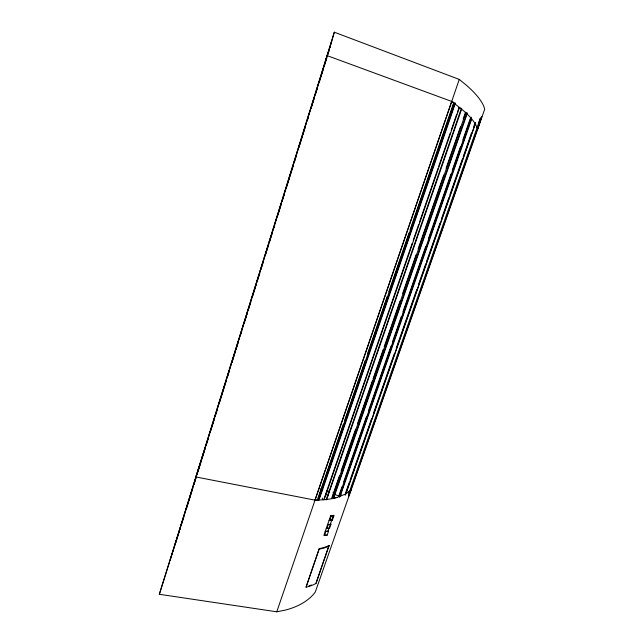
<?xml version="1.0" encoding="UTF-8"?>
<svg xmlns="http://www.w3.org/2000/svg" width="644" height="644" viewBox="0 0 644 644"><rect width="100%" height="100%" fill="white"/><g stroke="black" fill="none" stroke-linecap="round" stroke-linejoin="round"><path stroke-width="0.97" d="M327.941 54.338L329.309 49.572M329.857 47.664L334.308 32.2L459.261 79.413L466.176 85.048A72.619 22.234 28.4 0 1 484.674 109.255L315.278 592.061A64.593 40.814 6.1 0 1 285.131 610.142L276.767 611.8L159.326 594.283L334.308 32.2M324.785 63.458L169.919 560.827L180.529 527.404M331.781 40.991L325.083 62.5L327.031 55.585L451.71 101.438C461.571 109.15 473.01 116.91 477.751 129.001L481.76 116.701M175.16 544.317L329.994 47.084M186.213 509.468L192.798 488.337M193.989 484.497L196.082 477.776M197.877 472.02L201.765 459.534M202.361 457.618L205.058 448.973M206.249 445.133L208.342 438.411M210.741 430.731L214.025 420.17M215.225 416.33L217.318 409.608M219.113 403.844L223.001 391.359M223.597 389.443L226.286 380.797M227.485 376.957L229.578 370.236M231.969 362.556L235.261 351.994M235.857 350.07L238.546 341.433M240.341 335.669L241.838 330.871M244.229 323.183L247.521 312.622M248.713 308.782L250.806 302.06M252.601 296.304L256.489 283.819M257.093 281.895L259.782 273.257M260.973 269.417L263.074 262.696M265.465 255.016L268.749 244.446M269.353 242.53L272.042 233.885M273.837 228.129L274.73 225.247M277.725 215.643L281.009 205.082M282.209 201.242L284.302 194.52M286.097 188.756L289.985 176.279M290.581 174.355L293.278 165.717M294.469 161.869L295.966 157.072M298.953 147.468L302.245 136.906M302.841 134.99L305.538 126.345M307.325 120.581L308.226 117.707M311.213 108.103L314.505 97.542M315.705 93.702L317.194 88.896M319.593 81.216L323.481 68.731M324.077 66.815L326.766 58.169M159.326 594.283L169.63 561.729M181.133 525.52L183.822 517.027M203.464 453.086L195.848 476.954L315.045 500.138L323.111 499.825A64.77 28.811 12.9 0 0 337.126 497.401L345.297 494.141L351.141 489.851L348.629 496.146L481.736 116.709M348.549 494.117L349.467 491.38L348.227 492.732M451.71 101.438L315.037 499.913L317.637 500.219L454.237 102.493M276.767 611.8L459.261 79.413M317.919 498.295L343.397 424.106M344.701 420.299L365.277 360.382M367.563 353.717L387.157 296.651M388.791 291.893L409.037 232.927M410.019 230.069L453.448 103.563M318.571 499.969L454.712 103.805M318.949 500.147L455.477 102.984M324.109 498.649L412.208 243.239M413.19 240.389L418.753 224.249M419.413 222.349L438.073 168.229M438.733 166.329L450.196 133.099M451.178 130.249L456.741 114.109M457.401 112.209L459.035 107.468M324.455 498.834L459.446 107.58M326.194 499.68L461.305 108.659M326.572 499.865L461.74 108.788M331.918 497.498L339.485 475.675M341.135 470.933L355.609 429.186M357.581 423.486L372.385 380.789M373.045 378.889L383.244 349.475M384.235 346.633L400.029 301.086M402.661 293.495L416.153 254.589M418.125 248.898L443.788 174.886M446.091 168.245L460.565 126.498M463.197 118.907L465.499 112.265M465.91 112.378L331.934 498.633L337.126 497.401M333.109 498.472L467.045 112.636M333.479 498.649L467.15 113.714M319.263 548.608L306.045 587.167A62.895 28.143 18.8 0 0 315.987 583.392L329.068 545.412A63.402 25.607 18.8 0 1 319.263 548.608L306.045 587.167M330.944 520.054L329.084 520.376L332.36 520.223L333.946 515.691L333.455 515.353L330.67 515.828L323.884 535.333L327.168 535.132L328.537 531.203L325.252 531.389L328.537 531.203M324.367 535.671L325.735 531.735M326.782 528.74L328.166 524.755L330.96 524.256L329.575 528.217L326.291 528.394L329.575 528.217M329.575 520.714L331.161 516.166L333.946 515.691M339.09 495.196L342.069 486.647M343.719 481.897L366.549 416.354M368.537 410.655L391.037 346.053M392.365 342.254L401.293 316.607M402.951 311.857L425.781 246.314M428.429 238.715L450.929 174.122M452.257 170.322L460.524 146.574M462.843 139.925L470.12 119.027M339.098 496.331L471.191 117.24M339.372 497.24L471.505 118.206M328.054 530.865L329.092 527.879M329.366 527.09L333.455 515.353M471.601 119.285L340.072 496.468L333.656 494.02M345.498 493.232L349.145 482.807M350.143 479.965L371.693 418.35M373.351 413.609L394.233 353.894M396.221 348.211L416.781 289.438M418.769 283.754L425.732 263.847M426.722 261.005L439.989 223.09M441.309 219.298L448.94 197.499M449.931 194.657L462.529 158.633M463.189 156.742L471.48 133.042M473.799 126.409L474.797 123.568M345.176 495.308L475.53 122.73M345.788 494.206L475.723 122.883M329.068 545.412L315.987 583.392M349.298 492.105L477.429 126.643M478.758 122.851L480.424 118.102M477.148 127.262L480.44 118.029M324.817 535.148L327.168 535.132M320.841 488.901L322.708 489.456M326.444 490.567L329.245 491.396M332.98 492.507L334.848 493.054M339.517 494.447L341.392 494.995M452.16 105.326L454.028 105.962M458.681 107.54L461.482 108.49M320.784 489.174L322.62 489.867M327.216 491.597L329.06 492.29M451.613 101.47L453.36 102.146M330.67 515.828L331.161 516.166M331.877 519.885L332.36 520.223M330.96 524.256L327.675 524.417L328.166 524.755M320.221 490.076L321.783 491.219M325.687 494.069L328.029 495.783M319.674 492.95L320.535 494.673M322.25 498.11L323.111 499.825M317.597 499.245L317.637 500.219M311.471 584.994A62.814 28.078 18.8 0 1 308.87 585.871M329.108 545.927A63.474 25.671 18.8 0 1 319.279 549.131"/></g></svg>
